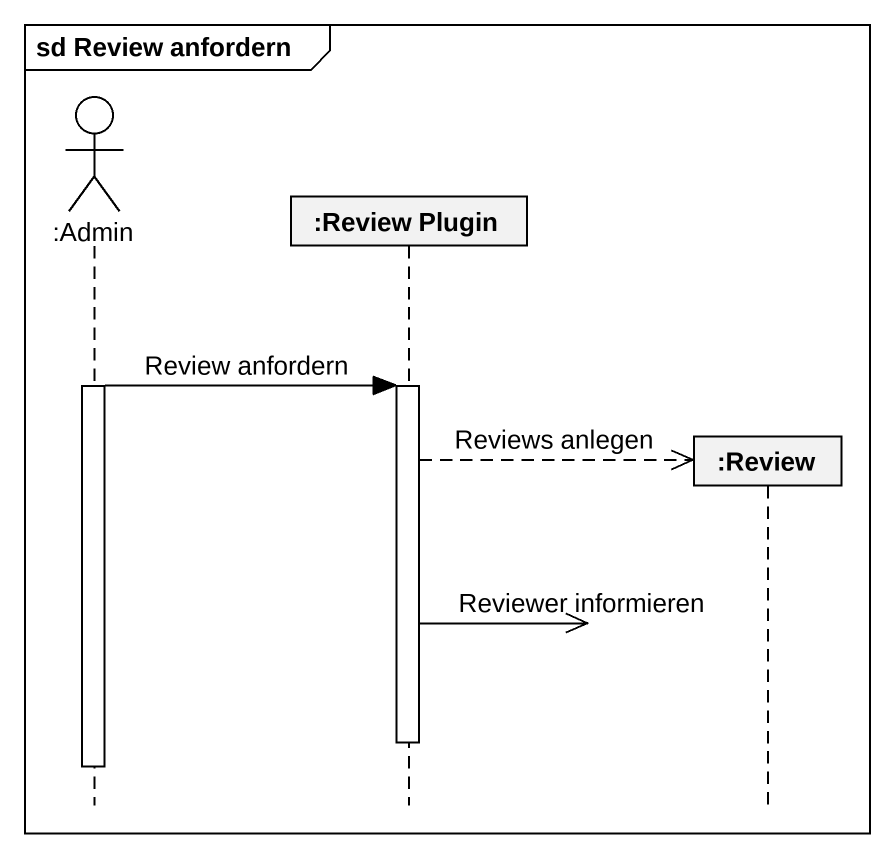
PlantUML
@startuml
mainframe sd Review anfordern
hide footbox
actor ":Admin" as Admin
participant ":Review Plugin" as Review_Plugin
participant ":Review" as Review

activate Admin
Admin -> Review_Plugin : Review anfordern
activate Review_Plugin
Review_Plugin -->> Review ** : Reviews anlegen
Review_Plugin ->> Review_Plugin : Reviewer informieren
deactivate Review_Plugin
deactivate Admin
@enduml
